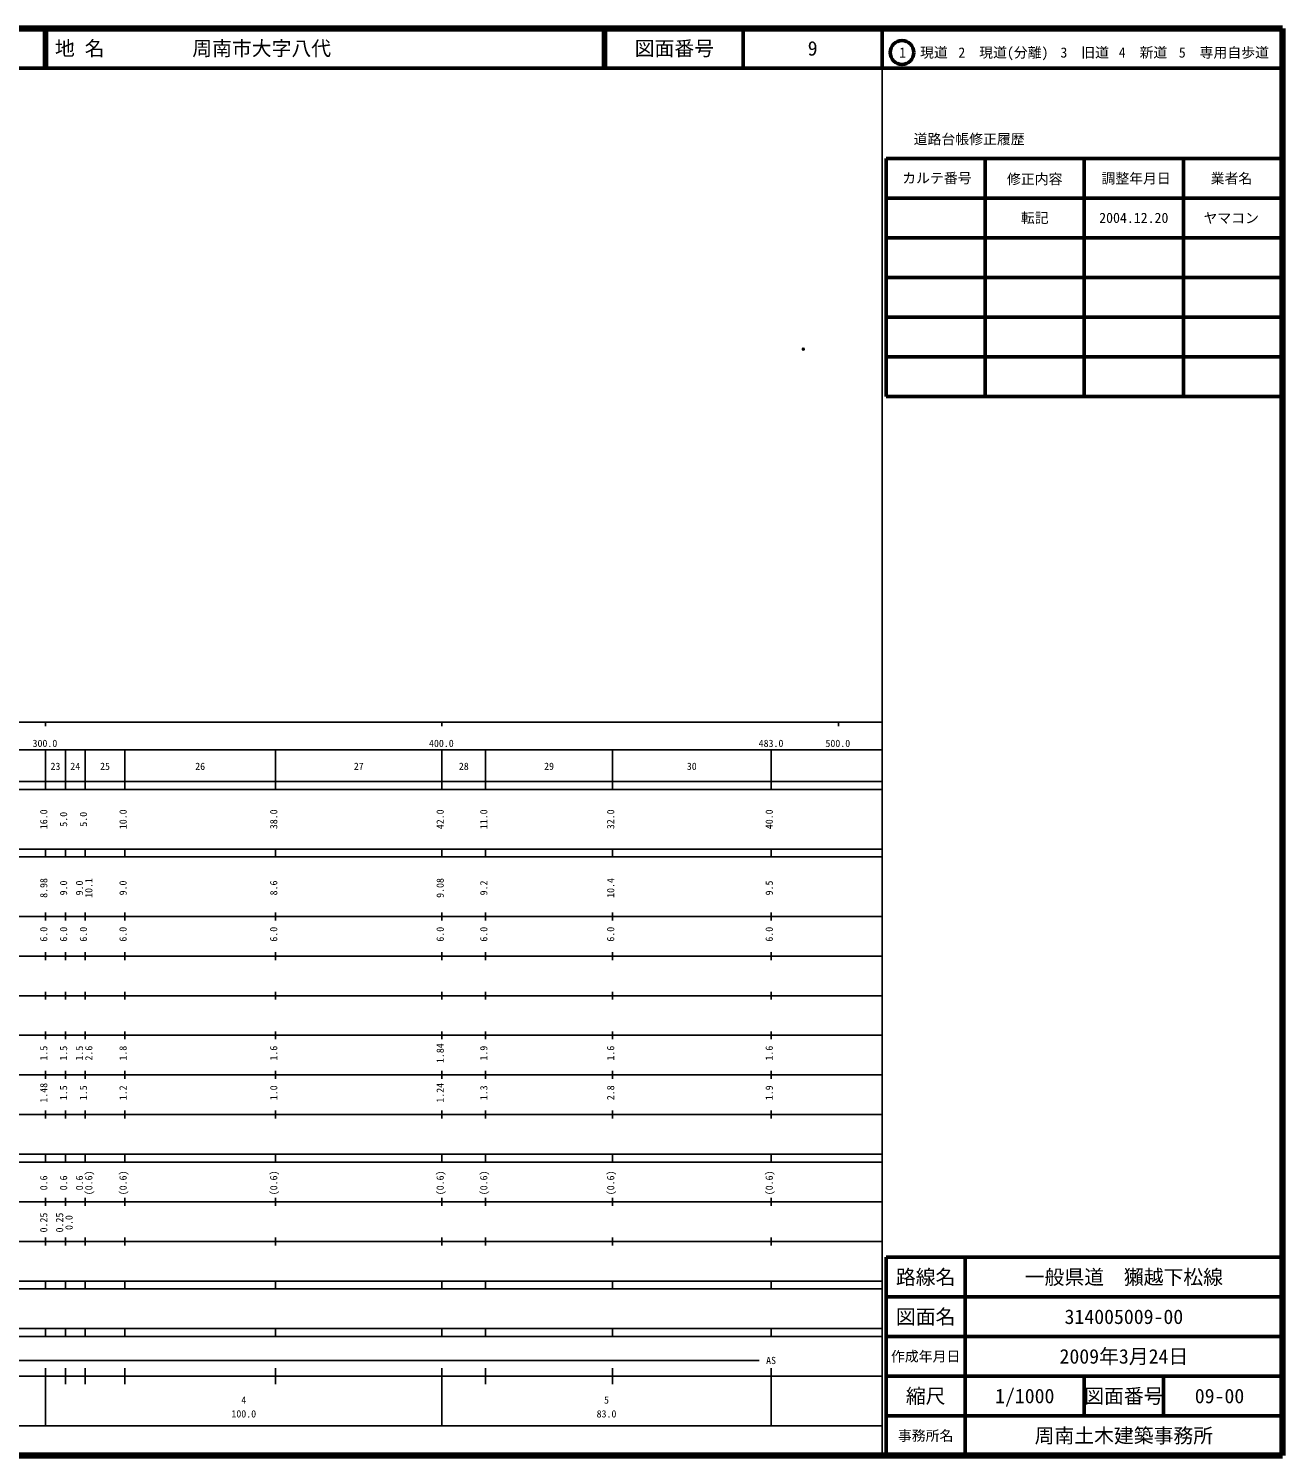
# Model space of a CAD drawing. Units: millimetres on the paper. Extents: x 40 to 680, y 20 to 380.
# Drawn here: x 363.7 to 680, y 20 to 380 of the extents above; entities that cross this region are included whole.
import ezdxf
from ezdxf.enums import TextEntityAlignment as Align

# ---------------------------------------------------------------- set-up
doc = ezdxf.new("R2010")
doc.units = ezdxf.units.MM
doc.header["$PDMODE"] = 32
doc.header["$PDSIZE"] = 0.5
doc.layers.add('M-OTRS', color=6, linetype='Continuous')
doc.layers.add('M-TTL-TXT', color=7, linetype='Continuous')
for name, color, linetype, lineweight in [('M-TTL', 2, 'Continuous', 140), ('M-TTL-BAND', 7, 'Continuous', 25), ('M-TTL-FRAM', 2, 'Continuous', 50), ('M-TTL-LINE', 7, 'Continuous', 50)]:
    doc.layers.add(name, color=color, linetype=linetype, lineweight=lineweight)
doc.styles.add('ＭＳ ゴシック', font='')
doc.styles.get('ＭＳ ゴシック').set_extended_font_data('MS Gothic')

msp = doc.modelspace()

# ---------------------------------------------------------------- linework, layer by layer
at = {"layer": 'M-OTRS'}
msp.add_point((559.144, 299.125), dxfattribs=at)
at = {"layer": 'M-TTL'}
for p, q in [((680, 380), (40, 380)), ((680, 20), (680, 380)), ((40, 20), (680, 20))]:
    msp.add_line(p, q, dxfattribs=at)
at = {"layer": 'M-TTL-BAND'}
for p, q in [((579, 20), (579, 370)), ((40, 205), (579, 205)), ((368, 205), (368, 204)), ((468, 205), (468, 204)), ((568, 205), (568, 204)), ((68, 198), (579, 198)), ((368, 188), (368, 198)), ((373, 188), (373, 198)), ((378, 188), (378, 198)), ((388, 188), (388, 198)), ((426, 188), (426, 198)), ((468, 188), (468, 198)), ((479, 188), (479, 198)), ((511, 188), (511, 198)), ((551, 188), (551, 198)), ((40, 190), (579, 190)), ((40, 188), (579, 188)), ((40, 173), (579, 173)), ((368, 171), (368, 173)), ((373, 171), (373, 173)), ((378, 171), (378, 173)), ((388, 171), (388, 173)), ((426, 171), (426, 173)), ((468, 171), (468, 173)), ((479, 171), (479, 173)), ((511, 171), (511, 173)), ((551, 171), (551, 173)), ((40, 171), (579, 171)), ((40, 156), (579, 156)), ((368, 155), (368, 157)), ((373, 155), (373, 157)), ((378, 155), (378, 157)), ((388, 155), (388, 157)), ((426, 155), (426, 157)), ((468, 155), (468, 157)), ((479, 155), (479, 157)), ((511, 155), (511, 157)), ((551, 155), (551, 157)), ((46, 146), (579, 146)), ((368, 145), (368, 147)), ((373, 145), (373, 147)), ((378, 145), (378, 147)), ((388, 145), (388, 147)), ((426, 145), (426, 147)), ((468, 145), (468, 147)), ((479, 145), (479, 147)), ((511, 145), (511, 147)), ((551, 145), (551, 147)), ((368, 135), (368, 137)), ((373, 135), (373, 137)), ((378, 135), (378, 137)), ((388, 135), (388, 137)), ((426, 135), (426, 137)), ((468, 135), (468, 137)), ((479, 135), (479, 137)), ((511, 135), (511, 137)), ((551, 135), (551, 137)), ((52, 136), (579, 136)), ((46, 126), (579, 126)), ((368, 125), (368, 127)), ((373, 125), (373, 127)), ((378, 125), (378, 127)), ((388, 125), (388, 127)), ((426, 125), (426, 127)), ((468, 125), (468, 127)), ((479, 125), (479, 127)), ((511, 125), (511, 127)), ((551, 125), (551, 127)), ((52, 116), (579, 116)), ((368, 115), (368, 117)), ((373, 115), (373, 117)), ((378, 115), (378, 117)), ((388, 115), (388, 117)), ((426, 115), (426, 117)), ((468, 115), (468, 117)), ((479, 115), (479, 117)), ((511, 115), (511, 117)), ((551, 115), (551, 117)), ((46, 106), (579, 106)), ((368, 105), (368, 107)), ((373, 105), (373, 107)), ((378, 105), (378, 107)), ((388, 105), (388, 107)), ((426, 105), (426, 107)), ((468, 105), (468, 107)), ((479, 105), (479, 107)), ((511, 105), (511, 107)), ((551, 105), (551, 107)), ((40, 96), (579, 96)), ((40, 94), (579, 94)), ((368, 94), (368, 96)), ((373, 94), (373, 96)), ((378, 94), (378, 96)), ((388, 94), (388, 96)), ((426, 94), (426, 96)), ((468, 94), (468, 96)), ((479, 94), (479, 96)), ((511, 94), (511, 96)), ((551, 94), (551, 96)), ((49, 84), (579, 84)), ((368, 83), (368, 85)), ((373, 83), (373, 85)), ((378, 83), (378, 85)), ((388, 83), (388, 85)), ((426, 83), (426, 85)), ((468, 83), (468, 85)), ((479, 83), (479, 85)), ((511, 83), (511, 85)), ((551, 83), (551, 85)), ((40, 74), (579, 74)), ((368, 73), (368, 75)), ((373, 73), (373, 75)), ((378, 73), (378, 75)), ((388, 73), (388, 75)), ((426, 73), (426, 75)), ((468, 73), (468, 75)), ((479, 73), (479, 75)), ((511, 73), (511, 75)), ((551, 73), (551, 75)), ((40, 64), (579, 64)), ((40, 62), (579, 62)), ((368, 62), (368, 64)), ((373, 62), (373, 64)), ((378, 62), (378, 64)), ((388, 62), (388, 64)), ((426, 62), (426, 64)), ((468, 62), (468, 64)), ((479, 62), (479, 64)), ((511, 62), (511, 64)), ((551, 62), (551, 64)), ((40, 52), (579, 52)), ((368, 50), (368, 52)), ((373, 50), (373, 52)), ((378, 50), (378, 52)), ((388, 50), (388, 52)), ((426, 50), (426, 52)), ((468, 50), (468, 52)), ((479, 50), (479, 52)), ((511, 50), (511, 52)), ((551, 50), (551, 52)), ((40, 50), (579, 50)), ((71, 44), (548, 44)), ((40, 40), (579, 40)), ((368, 27.5), (368, 42)), ((373, 38), (373, 42)), ((378, 38), (378, 42)), ((388, 38), (388, 42)), ((426, 38), (426, 42)), ((468, 27.5), (468, 42)), ((479, 38), (479, 42)), ((511, 38), (511, 42)), ((551, 27.5), (551, 42)), ((68, 27.5), (579, 27.5))]:
    msp.add_line(p, q, dxfattribs=at)
at = {"layer": 'M-TTL-FRAM'}
for p, q in [((580, 347.197), (580, 287.197)), ((580, 347.197), (680, 347.197)), ((580, 287.197), (680, 287.197)), ((680, 70), (580, 70)), ((580, 70), (580, 20))]:
    msp.add_line(p, q, dxfattribs=at)
at = {"layer": 'M-TTL-LINE'}
for p, q in [((367.75, 380), (367.75, 370)), ((368.25, 380), (368.25, 370)), ((508.747, 380), (508.747, 370)), ((509.247, 380), (509.247, 370)), ((543.997, 380), (543.997, 370)), ((579, 380), (579, 370)), ((40, 370), (680, 370)), ((605, 347.197), (605, 287.197)), ((630, 347.197), (630, 287.197)), ((655, 347.197), (655, 287.197)), ((580, 337.197), (680, 337.197)), ((580, 327.197), (680, 327.197)), ((580, 317.197), (680, 317.197)), ((580, 307.197), (680, 307.197)), ((580, 297.197), (680, 297.197)), ((600, 70), (600, 20)), ((680, 60), (580, 60)), ((680, 50), (580, 50)), ((680, 40), (580, 40)), ((630, 40), (630, 30)), ((650, 40), (650, 30)), ((680, 30), (580, 30))]:
    msp.add_line(p, q, dxfattribs=at)
msp.add_circle((584.031, 373.958), 3, dxfattribs=at)

# ---------------------------------------------------------------- texts
at = {"layer": 'M-TTL-BAND', "style": 'ＭＳ ゴシック'}
for s, p in [('300.0', (367.844, 198.195)), ('400.0', (467.844, 198.195)), ('483.0', (551, 198.195)), ('500.0', (567.844, 198.195)), ('23', (370.5, 192.405)), ('24', (375.5, 192.405)), ('25', (383, 192.405)), ('26', (407, 192.405)), ('27', (447, 192.405)), ('28', (473.5, 192.405)), ('29', (495, 192.405)), ('30', (531, 192.405)), ('AS', (551, 42.5)), ('4', (418, 32.523)), ('5', (509.5, 32.523)), ('100.0', (418, 29.033)), ('83.0', (509.5, 29.033))]:
    msp.add_text(s, height=1.833, dxfattribs=at).set_placement(p, align=Align.BOTTOM_CENTER)
for s, p in [('16.0', (369, 180.5)), ('5.0', (374, 180.5)), ('5.0', (379, 180.5)), ('10.0', (389, 180.5)), ('38.0', (427, 180.5)), ('42.0', (469, 180.5)), ('11.0', (480, 180.5)), ('32.0', (512, 180.5)), ('40.0', (552, 180.5)), ('8.98', (369, 163.174)), ('9.0', (374, 163.174)), ('9.0', (378, 163.174)), ('10.1', (380.37, 163.174)), ('9.0', (389, 163.174)), ('8.6', (427, 163.174)), ('9.08', (469, 163.174)), ('9.2', (480, 163.174)), ('10.4', (512, 163.174)), ('9.5', (552, 163.174)), ('6.0', (369, 151.5)), ('6.0', (374, 151.5)), ('6.0', (379, 151.5)), ('6.0', (389, 151.5)), ('6.0', (427, 151.5)), ('6.0', (469, 151.5)), ('6.0', (480, 151.5)), ('6.0', (512, 151.5)), ('6.0', (552, 151.5)), ('1.5', (369, 121.5)), ('1.5', (374, 121.5)), ('1.5', (378, 121.5)), ('2.6', (380.37, 121.5)), ('1.8', (389, 121.5)), ('1.6', (427, 121.5)), ('1.84', (469, 121.5)), ('1.9', (480, 121.5)), ('1.6', (512, 121.5)), ('1.6', (552, 121.5)), ('1.48', (369, 111.5)), ('1.5', (374, 111.5)), ('1.5', (379, 111.5)), ('1.2', (389, 111.5)), ('1.0', (427, 111.5)), ('1.24', (469, 111.5)), ('1.3', (480, 111.5)), ('2.8', (512, 111.5)), ('1.9', (552, 111.5)), ('0.6', (369, 88.764)), ('0.6', (374, 88.764)), ('0.6', (378, 88.764)), ('(0.6)', (380.37, 88.764)), ('(0.6)', (389, 88.764)), ('(0.6)', (427, 88.764)), ('(0.6)', (469, 88.764)), ('(0.6)', (480, 88.764)), ('(0.6)', (512, 88.764)), ('(0.6)', (552, 88.764)), ('0.25', (369, 78.764)), ('0.25', (373, 78.764)), ('0.0', (375.37, 78.764))]:
    msp.add_text(s, height=1.833, rotation=90, dxfattribs=at).set_placement(p, align=Align.BOTTOM_CENTER)
at = {"layer": 'M-TTL-TXT', "style": 'ＭＳ ゴシック'}
for s, p in [('地 名', (370.38, 375)), ('周南市大字八代', (405.024, 375))]:
    msp.add_text(s, height=3.666, dxfattribs=at).set_placement(p, align=Align.MIDDLE_LEFT)
for s, height, p in [('図面番号', 3.666, (526.622, 375)), ('9', 3.666, (561.497, 375)), ('1\u3000現道', 2.566, (589.448, 373.958)), ('2\u3000現道(分離)', 2.566, (609.619, 373.958)), ('3\u3000旧道', 2.566, (630.121, 373.958)), ('4\u3000新道', 2.566, (644.824, 373.958)), ('5\u3000専用自歩道', 2.566, (665.228, 373.958)), ('道路台帳修正履歴', 2.566, (600.968, 352.113)), ('カルテ番号', 2.566, (592.839, 342.277)), ('修正内容', 2.566, (617.509, 342.023)), ('調整年月日', 2.566, (643.089, 342.197)), ('業者名', 2.566, (667.134, 342.197)), ('転記', 2.566, (617.5, 332.245)), ('2004.12.20', 2.566, (642.5, 332.245)), ('ヤマコン', 2.566, (667.077, 332.189)), ('路線名', 3.666, (590, 65)), ('路線名', 3.666, (590, 65)), ('一般県道\u3000獺越下松線', 3.666, (640, 65)), ('図面名', 3.666, (590, 55)), ('図面名', 3.666, (590, 55)), ('314005009-00', 3.666, (640, 55)), ('2009年3月24日', 3.666, (640, 45)), ('作成年月日', 2.566, (590, 45)), ('作成年月日', 2.566, (590, 45)), ('縮尺', 3.666, (590, 35)), ('縮尺', 3.666, (590, 35)), ('1/1000', 3.666, (615, 35)), ('図面番号', 3.666, (640, 35)), ('図面番号', 3.666, (640, 35)), ('09-00', 3.666, (664.125, 35)), ('事務所名', 2.566, (590, 25)), ('事務所名', 2.566, (590, 25)), ('周南土木建築事務所', 3.666, (640, 25))]:
    msp.add_text(s, height=height, dxfattribs=at).set_placement(p, align=Align.MIDDLE_CENTER)

doc.saveas('drawing.dxf')
